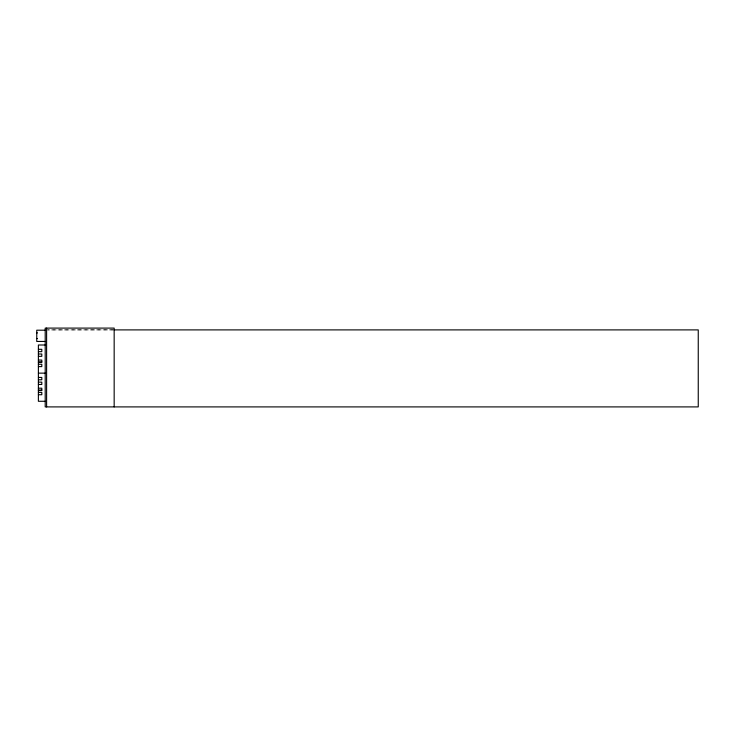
<?xml version="1.0" encoding="UTF-8"?>
<svg xmlns="http://www.w3.org/2000/svg" width="735" height="735" viewBox="0 0 735 735"><rect width="100%" height="100%" fill="white"/><g stroke="black" fill="none" stroke-linecap="round" stroke-linejoin="round"><path stroke-width="0.55" stroke-dasharray="3.67 2.76" d="M114.164 329.896L47.444 329.923L113.034 329.896"/><path stroke-width="1.1" d="M114.063 329.896L698.25 329.896L698.25 406.905L45.203 406.905L45.203 328.095L114.164 328.095L114.164 406.905M45.193 330.199L36.75 330.199L36.75 341.453L45.193 341.453M36.75 332.909L37.457 332.909M36.75 338.532L37.457 338.532M45.212 345L38.385 345.009L38.385 401.282L45.212 401.282M38.395 349.309L41.803 349.309L41.803 351.661L38.395 351.661M38.395 354.004L41.803 354.004L41.803 356.346L38.395 356.346M38.395 360.058L41.812 360.058L41.803 362.401L38.395 362.401M38.404 361.905L41.812 361.905M38.395 364.257L41.812 364.257L41.803 366.6L38.395 366.6M38.395 373.141L45.212 373.141M38.395 377.45L41.803 377.45L41.803 379.793L38.395 379.793M38.395 382.136L41.803 382.136L41.803 384.478L38.395 384.488M38.395 388.19L41.812 388.19L41.803 390.533L38.395 390.533M38.404 390.046L41.812 390.046M38.395 392.389L41.812 392.389L41.803 394.732L38.395 394.732M46.608 328.095L46.608 406.905"/></g></svg>
